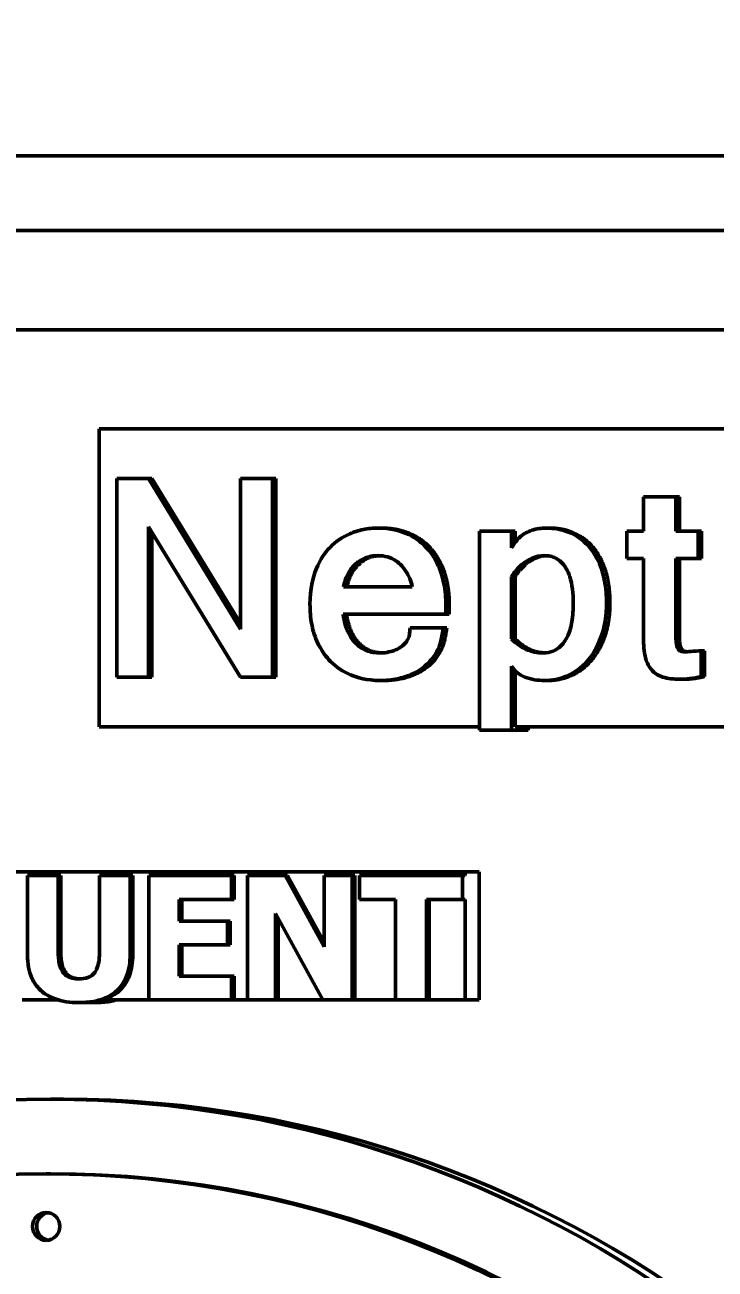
# Model space of a CAD drawing. Header units: inches. Extents: x 15 to 402, y 6 to 258.
# Drawn here: x 302.091 to 303.828, y 110.813 to 113.946 of the extents above; entities that cross this region are included whole.
import ezdxf

# ---------------------------------------------------------------- set-up
doc = ezdxf.new("R2010")
doc.units = ezdxf.units.IN
doc.header["$LTSCALE"] = 12
doc.header["$MEASUREMENT"] = 0
doc.layers.add('Dimension (ANSI)', color=7, linetype='Continuous', lineweight=25)
doc.layers.add('Visible (ANSI)', color=7, linetype='Continuous', lineweight=50)
doc.styles.add('MEMCOR Medium', font='arial.ttf')
doc.dimstyles.new('Default (ANSI)', dxfattribs={"dimscale": 12, "dimtxt": 0.15, "dimasz": 0.098425, "dimexe": 0.125, "dimexo": 0.0625, "dimgap": 0.031496, "dimtad": 0, "dimtih": 1, "dimtoh": 1, "dimdec": 4, "dimrnd": 1e-08, "dimzin": 3, "dimdsep": 46, "dimlunit": 5, "dimtxsty": 'MEMCOR Medium', "dimcen": 0.09, "dimdle": 0.393701, "dimclrd": 256, "dimclre": 256, "dimclrt": 256, "dimadec": 0, "dimazin": 1, "dimtfac": 0.8, "dimtofl": 0, "dimtmove": 0, "dimatfit": 3, "dimfxl": 1, "dimfrac": 1, "dimtolj": 1, "dimtzin": 4, "dimlwd": -1, "dimlwe": -1, "dimarcsym": 0})

# ---------------------------------------------------------------- blocks, each defined once
blk = doc.blocks.new('*D18')
at = {"layer": 'Defpoints', "color": 0, "transparency": 16777216}
for p in [(307.6433, 129.8716), (248.7481, 46.3368), (295.8006, 46.3368)]:
    blk.add_point(p, dxfattribs=at)
at = {"layer": 'Dimension (ANSI)', "transparency": 16777216}
for p, q in [((306.8933, 129.8716), (247.2481, 129.8716)), ((248.7481, 128.6905), (248.7481, 102.7928)), ((248.7481, 47.5179), (248.7481, 90.4701)), ((295.0506, 46.3368), (247.2481, 46.3368))]:
    blk.add_line(p, q, dxfattribs=at)
for points in [[(248.5512, 128.6905), (248.9449, 128.6905), (248.7481, 129.8716)], [(248.5512, 47.5179), (248.9449, 47.5179), (248.7481, 46.3368)]]:
    blk.add_solid(points, dxfattribs=at)
at = {"layer": 'Dimension (ANSI)', "transparency": 16777216, "char_height": 1.8, "attachment_point": 5, "style": 'MEMCOR Medium'}
for s, insert in [('\\A1; \\fArial|b0|i0;83{\\H0.8x;\\S9#16;} in', (248.7481, 98.4958)), ('\\A1;[2121.8 mm]{\\P\\fArial|b0|i0;SHIPPING HEIGHT\\P\\fArial|b0|i0;REF.}', (248.7481, 92.3345))]:
    blk.add_mtext(s, dxfattribs=dict(at, insert=insert))

msp = doc.modelspace()

# ---------------------------------------------------------------- linework, layer by layer
at = {"layer": 'Visible (ANSI)'}
for p, q in [((311.78542, 113.61576), (299.17988, 113.61576)), ((298.76994, 113.42826), (312.06484, 113.42826)), ((299.60087, 113.17823), (311.23391, 113.17823)), ((302.27831, 112.92823), (308.55646, 112.92823)), ((302.27831, 112.17823), (302.27831, 112.92823)), ((302.32246, 112.80323), (302.32246, 112.30323)), ((302.4022, 112.80323), (302.32246, 112.80323)), ((302.41088, 112.80323), (302.4022, 112.80323)), ((302.63395, 112.42418), (302.4022, 112.80323)), ((302.41088, 112.80323), (302.63395, 112.43838)), ((302.71419, 112.80323), (302.63395, 112.80323)), ((302.63395, 112.80323), (302.63395, 112.42418)), ((302.72287, 112.80323), (302.71419, 112.80323)), ((302.71419, 112.30323), (302.71419, 112.80323)), ((302.72287, 112.80323), (302.72287, 112.30323)), ((303.72976, 112.75718), (303.64802, 112.75718)), ((303.64802, 112.75718), (303.64802, 112.67064)), ((303.72976, 112.67064), (303.72976, 112.75718)), ((303.73844, 112.75718), (303.72976, 112.75718)), ((303.73844, 112.75718), (303.73844, 112.67064)), ((302.4022, 112.68177), (302.63395, 112.30323)), ((302.4022, 112.30323), (302.4022, 112.68177)), ((302.9883, 112.67873), (302.97962, 112.67873)), ((303.41221, 112.67873), (303.40353, 112.67873)), ((302.41088, 112.66759), (302.41088, 112.30323)), ((303.31631, 112.67064), (303.23508, 112.67064)), ((303.23508, 112.67064), (303.23508, 112.16963)), ((303.31631, 112.62863), (303.31631, 112.67064)), ((303.32499, 112.67064), (303.31631, 112.67064)), ((303.32499, 112.67064), (303.32499, 112.64269)), ((303.64802, 112.67064), (303.60616, 112.67064)), ((303.60616, 112.67064), (303.60616, 112.60181)), ((303.78558, 112.67064), (303.72976, 112.67064)), ((303.78558, 112.60181), (303.78558, 112.67064)), ((303.79426, 112.67064), (303.78558, 112.67064)), ((303.79426, 112.67064), (303.79426, 112.60181)), ((303.60616, 112.60181), (303.64802, 112.60181)), ((303.64802, 112.60181), (303.64802, 112.41456)), ((303.72976, 112.41203), (303.72976, 112.60181)), ((303.72976, 112.60181), (303.78558, 112.60181)), ((303.73844, 112.60181), (303.73844, 112.41203)), ((303.79426, 112.60181), (303.78558, 112.60181)), ((303.31631, 112.39989), (303.31631, 112.55728)), ((303.32499, 112.55728), (303.31631, 112.55728)), ((303.32499, 112.55728), (303.32499, 112.39989)), ((303.06584, 112.53096), (302.8934, 112.53096)), ((303.15056, 112.46163), (303.15056, 112.48643)), ((303.15925, 112.48643), (303.15925, 112.46163)), ((302.8924, 112.46163), (303.15056, 112.46163)), ((303.15925, 112.46163), (303.15056, 112.46163)), ((303.14408, 112.42772), (303.06085, 112.42772)), ((303.15277, 112.42772), (303.14408, 112.42772)), ((303.32499, 112.39989), (303.31631, 112.39989)), ((303.79305, 112.30475), (303.79305, 112.37003)), ((303.80174, 112.37003), (303.79305, 112.37003)), ((303.80174, 112.37003), (303.80174, 112.30475)), ((303.31631, 112.16963), (303.31631, 112.33106)), ((302.32246, 112.30323), (302.4022, 112.30323)), ((302.41088, 112.30323), (302.4022, 112.30323)), ((302.63395, 112.30323), (302.71419, 112.30323)), ((302.72287, 112.30323), (302.71419, 112.30323)), ((303.32499, 112.32008), (303.32499, 112.17823)), ((303.74791, 112.29817), (303.73923, 112.29817)), ((303.80174, 112.30475), (303.79305, 112.30475)), ((302.99428, 112.29513), (302.9856, 112.29513)), ((303.40822, 112.29513), (303.39954, 112.29513)), ((303.23508, 112.17823), (302.27831, 112.17823)), ((308.55646, 112.17823), (303.32499, 112.17823)), ((303.35755, 112.17823), (303.35755, 112.16963)), ((303.23508, 112.16963), (303.31631, 112.16963)), ((303.35755, 112.16963), (303.31631, 112.16963)), ((301.10672, 111.81323), (303.19944, 111.81323)), ((302.17511, 111.80373), (302.09767, 111.80373)), ((302.09767, 111.80373), (302.09767, 111.60386)), ((302.18162, 111.80373), (302.17511, 111.80373)), ((302.17511, 111.60842), (302.17511, 111.80373)), ((302.18162, 111.60842), (302.18162, 111.80373)), ((302.35596, 111.80373), (302.27852, 111.80373)), ((302.27852, 111.80373), (302.27852, 111.60842)), ((302.36247, 111.80373), (302.35596, 111.80373)), ((302.35596, 111.60411), (302.35596, 111.80373)), ((302.36247, 111.60411), (302.36247, 111.80373)), ((302.61113, 111.80373), (302.40281, 111.80373)), ((302.40281, 111.80373), (302.40281, 111.49073)), ((302.61765, 111.80373), (302.61113, 111.80373)), ((302.61113, 111.74412), (302.61113, 111.80373)), ((302.61765, 111.74412), (302.61765, 111.80373)), ((302.74591, 111.80373), (302.65099, 111.80373)), ((302.65099, 111.80373), (302.65099, 111.49073)), ((302.75242, 111.80373), (302.74591, 111.80373)), ((302.84433, 111.6244), (302.74591, 111.80373)), ((302.84433, 111.63627), (302.75242, 111.80373)), ((302.91502, 111.80373), (302.84433, 111.80373)), ((302.84433, 111.80373), (302.84433, 111.6244)), ((302.92153, 111.80373), (302.91502, 111.80373)), ((302.91502, 111.49073), (302.91502, 111.80373)), ((302.92153, 111.49073), (302.92153, 111.80373)), ((303.19292, 111.80373), (302.93314, 111.80373)), ((302.93314, 111.80373), (302.93314, 111.74412)), ((303.19944, 111.80373), (303.19292, 111.80373)), ((303.19292, 111.74412), (303.19292, 111.80373)), ((303.19944, 111.81323), (303.19944, 111.80373)), ((303.23416, 111.81323), (303.19944, 111.81323)), ((303.23416, 111.81323), (303.23416, 111.49073)), ((302.47974, 111.68908), (302.47974, 111.74412)), ((302.47974, 111.74412), (302.61113, 111.74412)), ((302.48625, 111.68908), (302.48625, 111.74412)), ((302.61765, 111.74412), (302.61113, 111.74412)), ((302.93314, 111.74412), (303.02431, 111.74412)), ((303.02431, 111.74412), (303.02431, 111.49073)), ((303.10175, 111.74412), (303.19292, 111.74412)), ((303.10175, 111.49073), (303.10175, 111.74412)), ((303.10826, 111.49073), (303.10826, 111.74412)), ((303.19944, 111.74412), (303.19292, 111.74412)), ((303.19944, 111.74412), (303.19944, 111.49073)), ((302.72168, 111.49073), (302.72168, 111.70886)), ((302.72168, 111.70886), (302.84058, 111.49073)), ((302.60089, 111.68908), (302.47974, 111.68908)), ((302.6074, 111.68908), (302.60089, 111.68908)), ((302.60089, 111.62947), (302.60089, 111.68908)), ((302.6074, 111.62947), (302.6074, 111.68908)), ((302.72819, 111.49073), (302.72819, 111.69692)), ((302.47974, 111.62947), (302.60089, 111.62947)), ((302.47974, 111.55034), (302.47974, 111.62947)), ((302.48625, 111.55034), (302.48625, 111.62947)), ((302.6074, 111.62947), (302.60089, 111.62947)), ((302.61113, 111.55034), (302.47974, 111.55034)), ((302.61765, 111.55034), (302.61113, 111.55034)), ((302.61113, 111.49073), (302.61113, 111.55034)), ((302.61765, 111.49073), (302.61765, 111.55034)), ((302.17514, 111.49073), (302.08432, 111.49073)), ((302.26806, 111.48413), (302.22682, 111.48413)), ((302.40281, 111.49073), (302.2856, 111.49073)), ((302.40281, 111.49073), (302.61113, 111.49073)), ((302.61765, 111.49073), (302.61113, 111.49073)), ((302.65099, 111.49073), (302.61765, 111.49073)), ((302.65099, 111.49073), (302.72168, 111.49073)), ((302.72819, 111.49073), (302.72168, 111.49073)), ((302.84058, 111.49073), (302.72819, 111.49073)), ((302.84058, 111.49073), (302.91502, 111.49073)), ((302.92153, 111.49073), (302.91502, 111.49073)), ((303.02431, 111.49073), (302.92153, 111.49073)), ((303.02431, 111.49073), (303.10175, 111.49073)), ((303.10826, 111.49073), (303.10175, 111.49073)), ((303.19944, 111.49073), (303.10826, 111.49073)), ((303.20161, 111.49073), (303.19944, 111.49073)), ((303.23416, 111.49073), (303.20161, 111.49073)), ((302.18781, 111.24073), (302.15525, 111.24073)), ((302.15525, 111.05323), (302.14439, 111.05323))]:
    msp.add_line(p, q, dxfattribs=at)
for centre, major_axis, start_param, end_param in [((302.15525, 108.42823), (0, 2.8125), 3.6175293, 8.9488413), ((302.18781, 108.42823), (0, 2.8125), 3.6175293, 6.2831853), ((302.14439, 108.42823), (0, -2.625), 0.0726393, 6.1648421), ((302.15525, 108.42823), (0, 2.625), 3.2100232, 6.2831853), ((302.15525, 110.92063), (0, 0.035), 0.1580925, 2.9835001)]:
    msp.add_ellipse(centre, major_axis=major_axis, ratio=0.9848078, start_param=start_param, end_param=end_param, dxfattribs=at)
msp.add_ellipse((302.14439, 110.92063), major_axis=(0, -0.035), ratio=0.9848078, dxfattribs=at)
for points, degree, knots in [([(302.97962, 112.67873), (302.9673, 112.67873), (302.95505, 112.67762), (302.92985, 112.67255), (302.91875, 112.66875), (302.89038, 112.65635), (302.87363, 112.64504), (302.84762, 112.61837), (302.83451, 112.60112), (302.81563, 112.5539), (302.80867, 112.52557), (302.80867, 112.48693)], 3, [-1.4919316, -1.4919316, -1.4919316, -1.4919316, -1.2903014, -1.2903014, -1.0712515, -1.0712515, -0.6411915, -0.6411915, -0.2943902, -0.2943902, 0, 0, 0, 0]), ([(303.15056, 112.48643), (303.15056, 112.5039), (303.14915, 112.52143), (303.14185, 112.55898), (303.13618, 112.57387), (303.12205, 112.60562), (303.1102, 112.62131), (303.08499, 112.64695), (303.06877, 112.6577), (303.03454, 112.67199), (303.01156, 112.67873), (302.97962, 112.67873)], 3, [-0.95374288, -0.95374288, -0.95374288, -0.95374288, -0.86423892, -0.86423892, -0.75775194, -0.75775194, -0.52950742, -0.52950742, -0.24718032, -0.24718032, 0, 0, 0, 0]), ([(303.40353, 112.67873), (303.39123, 112.67873), (303.37888, 112.67722), (303.35678, 112.66993), (303.34729, 112.66477), (303.32942, 112.64963), (303.32205, 112.63972), (303.31631, 112.62863)], 3, [-0.27518447, -0.27518447, -0.27518447, -0.27518447, -0.18002451, -0.18002451, -0.0953991, -0.0953991, 0, 0, 0, 0]), ([(303.55504, 112.48997), (303.55504, 112.50905), (303.55346, 112.52815), (303.5472, 112.56019), (303.54277, 112.57798), (303.52642, 112.61271), (303.51626, 112.62766), (303.48843, 112.65468), (303.47304, 112.66295), (303.4431, 112.6755), (303.4235, 112.67873), (303.40353, 112.67873)], 3, [-0.55895589, -0.55895589, -0.55895589, -0.55895589, -0.42730196, -0.42730196, -0.33362764, -0.33362764, -0.25055777, -0.25055777, -0.15451105, -0.15451105, 0, 0, 0, 0]), ([(302.8934, 112.53096), (302.89521, 112.54153), (302.89833, 112.55175), (302.90773, 112.57042), (302.91367, 112.57853), (302.92888, 112.59341), (302.93743, 112.59911), (302.95721, 112.60746), (302.96826, 112.6094), (302.97962, 112.6094)], 3, [-0.31166749, -0.31166749, -0.31166749, -0.31166749, -0.23705054, -0.23705054, -0.16576507, -0.16576507, -0.0878526, -0.0878526, 0, 0, 0, 0]), ([(302.98396, 112.60931), (302.95383, 112.60796), (302.90806, 112.56588), (302.90208, 112.53096)], 2, [0.0665251, 0.0665251, 0.0665251, 1, 2, 2, 2]), ([(302.97962, 112.6094), (302.9877, 112.6094), (302.99571, 112.60842), (303.01092, 112.60405), (303.01787, 112.60084), (303.03633, 112.58855), (303.04463, 112.57816), (303.05763, 112.55884), (303.06288, 112.54534), (303.06584, 112.53096)], 3, [-0.25145744, -0.25145744, -0.25145744, -0.25145744, -0.21404187, -0.21404187, -0.17828382, -0.17828382, -0.11189925, -0.11189925, 0, 0, 0, 0]), ([(303.31631, 112.55728), (303.32362, 112.5676), (303.33197, 112.57752), (303.3495, 112.593), (303.35845, 112.59905), (303.37801, 112.60732), (303.38807, 112.6094), (303.39855, 112.6094)], 3, [-0.26084909, -0.26084909, -0.26084909, -0.26084909, -0.1639148, -0.1639148, -0.08102913, -0.08102913, 0, 0, 0, 0]), ([(303.39855, 112.6094), (303.40363, 112.6094), (303.40869, 112.6089), (303.41835, 112.6067), (303.42286, 112.60509), (303.43448, 112.59914), (303.44072, 112.59392), (303.4551, 112.57692), (303.4599, 112.56506), (303.46908, 112.53728), (303.47131, 112.5136), (303.47131, 112.48997)], 3, [-0.34391216, -0.34391216, -0.34391216, -0.34391216, -0.31786711, -0.31786711, -0.29318796, -0.29318796, -0.251195, -0.251195, -0.18010027, -0.18010027, 0, 0, 0, 0]), ([(302.80867, 112.48693), (302.80867, 112.47017), (302.80996, 112.45328), (302.81516, 112.42594), (302.81887, 112.41082), (302.83719, 112.36907), (302.8504, 112.35312), (302.87494, 112.32824), (302.89184, 112.31705), (302.92715, 112.30237), (302.95132, 112.29513), (302.9856, 112.29513)], 3, [-1.1520732, -1.1520732, -1.1520732, -1.1520732, -0.9328917, -0.9328917, -0.7880369, -0.7880369, -0.5752915, -0.5752915, -0.2652163, -0.2652163, 0, 0, 0, 0]), ([(303.47131, 112.48997), (303.47131, 112.47445), (303.47041, 112.45823), (303.46579, 112.43078), (303.46256, 112.41834), (303.4518, 112.39509), (303.44536, 112.38745), (303.4344, 112.37672), (303.428, 112.37229), (303.41288, 112.36592), (303.40458, 112.36446), (303.39605, 112.36446)], 3, [-0.30290761, -0.30290761, -0.30290761, -0.30290761, -0.23644812, -0.23644812, -0.18377195, -0.18377195, -0.1266776, -0.1266776, -0.06597425, -0.06597425, 0, 0, 0, 0]), ([(303.39954, 112.29513), (303.41842, 112.29513), (303.43667, 112.29853), (303.4673, 112.31144), (303.48453, 112.32103), (303.51256, 112.3497), (303.52648, 112.36744), (303.55139, 112.42888), (303.55504, 112.46192), (303.55504, 112.48997)], 3, [-1.0037119, -1.0037119, -1.0037119, -1.0037119, -0.6558258, -0.6558258, -0.3924925, -0.3924925, -0.2137644, -0.2137644, 0, 0, 0, 0]), ([(302.9856, 112.36446), (302.97376, 112.36446), (302.96203, 112.36622), (302.94377, 112.37343), (302.93418, 112.37836), (302.91863, 112.39355), (302.91055, 112.40283), (302.90039, 112.42673), (302.89395, 112.44331), (302.8924, 112.46163)], 3, [-1.9615665, -1.9615665, -1.9615665, -1.9615665, -1.0582577, -1.0582577, -0.4670175, -0.4670175, -0.1401197, -0.1401197, 0, 0, 0, 0]), ([(302.90108, 112.46163), (302.90258, 112.44392), (302.91853, 112.40293), (302.94344, 112.37712), (302.97301, 112.3652), (302.98979, 112.36455)], 2, [0, 0, 0, 1, 2, 3, 3.8832565, 3.8832565, 3.8832565]), ([(302.9856, 112.29513), (303.0001, 112.29513), (303.01452, 112.29647), (303.03988, 112.30172), (303.05358, 112.30553), (303.07891, 112.3174), (303.09363, 112.32579), (303.11824, 112.35114), (303.12473, 112.36195), (303.13645, 112.38344), (303.14152, 112.40456), (303.14408, 112.42772)], 3, [-0.51058672, -0.51058672, -0.51058672, -0.51058672, -0.39585732, -0.39585732, -0.30581684, -0.30581684, -0.23379286, -0.23379286, -0.17764071, -0.17764071, 0, 0, 0, 0]), ([(303.06085, 112.42772), (303.06037, 112.41688), (303.05892, 112.40746), (303.05566, 112.39959), (303.05323, 112.39382), (303.0404, 112.38085), (303.03257, 112.37574), (303.0149, 112.36827), (303.00174, 112.36446), (302.9856, 112.36446)], 3, [-1.3567512, -1.3567512, -1.3567512, -1.3567512, -0.3873837, -0.3873837, -0.2508201, -0.2508201, -0.1248926, -0.1248926, 0, 0, 0, 0]), ([(303.39605, 112.36446), (303.38859, 112.36446), (303.38119, 112.36517), (303.36675, 112.36815), (303.35985, 112.37036), (303.33917, 112.37955), (303.32697, 112.38875), (303.31631, 112.39989)], 3, [-0.23235467, -0.23235467, -0.23235467, -0.23235467, -0.17463394, -0.17463394, -0.11837707, -0.11837707, 0, 0, 0, 0]), ([(303.64802, 112.41456), (303.64802, 112.39772), (303.64848, 112.3808), (303.6521, 112.35385), (303.65496, 112.34398), (303.66486, 112.32531), (303.67048, 112.31961), (303.67921, 112.31199), (303.68624, 112.30723), (303.7093, 112.29958), (303.72429, 112.29817), (303.73923, 112.29817)], 3, [-0.45637652, -0.45637652, -0.45637652, -0.45637652, -0.34795416, -0.34795416, -0.28133028, -0.28133028, -0.21146767, -0.21146767, -0.11555685, -0.11555685, 0, 0, 0, 0]), ([(303.75268, 112.3675), (303.74915, 112.3675), (303.74553, 112.36752), (303.74074, 112.36895), (303.73949, 112.36966), (303.73735, 112.37142), (303.73632, 112.37252), (303.73417, 112.37573), (303.73307, 112.37875), (303.73095, 112.38739), (303.72976, 112.39514), (303.72976, 112.41203)], 3, [-0.46029222, -0.46029222, -0.46029222, -0.46029222, -0.32463762, -0.32463762, -0.26853254, -0.26853254, -0.21873732, -0.21873732, -0.12874165, -0.12874165, 0, 0, 0, 0]), ([(303.73844, 112.41203), (303.73844, 112.39432), (303.74193, 112.37661), (303.74741, 112.36952), (303.75354, 112.36775), (303.75819, 112.36756)], 2, [0, 0, 0, 1, 2, 3, 3.757933, 3.757933, 3.757933]), ([(303.79305, 112.37003), (303.78919, 112.36974), (303.77295, 112.3685), (303.76547, 112.36787), (303.76123, 112.3675), (303.75268, 112.3675)], 3, [-0.29682219, -0.29682219, -0.29682219, -0.29682219, -0.06611673, -0.06611673, 0, 0, 0, 0]), ([(303.31631, 112.33106), (303.32017, 112.32501), (303.32485, 112.3197), (303.33606, 112.31042), (303.34241, 112.30672), (303.36483, 112.29725), (303.38265, 112.29513), (303.39954, 112.29513)], 3, [-0.24235731, -0.24235731, -0.24235731, -0.24235731, -0.1875229, -0.1875229, -0.13070815, -0.13070815, 0, 0, 0, 0]), ([(303.73923, 112.29817), (303.74788, 112.29817), (303.75655, 112.29876), (303.77451, 112.30096), (303.78385, 112.30265), (303.79305, 112.30475)], 3, [-0.13991373, -0.13991373, -0.13991373, -0.13991373, -0.07297611, -0.07297611, 0, 0, 0, 0]), ([(302.22682, 111.54374), (302.22165, 111.54374), (302.21639, 111.54416), (302.20696, 111.54621), (302.20271, 111.54766), (302.19462, 111.55209), (302.191, 111.55504), (302.18527, 111.56209), (302.18207, 111.56716), (302.17614, 111.5855), (302.17511, 111.59743), (302.17511, 111.60842)], 3, [-0.35781975, -0.35781975, -0.35781975, -0.35781975, -0.28180287, -0.28180287, -0.21609433, -0.21609433, -0.14668132, -0.14668132, -0.08378729, -0.08378729, 0, 0, 0, 0]), ([(302.23006, 111.5438), (302.22596, 111.54395), (302.22184, 111.54439), (302.21348, 111.54621), (302.20922, 111.54766), (302.20113, 111.55209), (302.19751, 111.55504), (302.19178, 111.56209), (302.18858, 111.56716), (302.18265, 111.5855), (302.18162, 111.59743), (302.18162, 111.60842)], 3, [-0.34184425, -0.34184425, -0.34184425, -0.34184425, -0.28180287, -0.28180287, -0.21609433, -0.21609433, -0.14668132, -0.14668132, -0.08378729, -0.08378729, 0, 0, 0, 0]), ([(302.27852, 111.60842), (302.27852, 111.60085), (302.27806, 111.59298), (302.27572, 111.5795), (302.27407, 111.5734), (302.26906, 111.56273), (302.26618, 111.55883), (302.25913, 111.55207), (302.25468, 111.54939), (302.24253, 111.5447), (302.23455, 111.54374), (302.22682, 111.54374)], 3, [-0.21736344, -0.21736344, -0.21736344, -0.21736344, -0.17163752, -0.17163752, -0.13475897, -0.13475897, -0.10039019, -0.10039019, -0.05983154, -0.05983154, 0, 0, 0, 0]), ([(302.09767, 111.60386), (302.09767, 111.59335), (302.09847, 111.58275), (302.10217, 111.56322), (302.10484, 111.55421), (302.11377, 111.53442), (302.12069, 111.52448), (302.13617, 111.50976), (302.14708, 111.50099), (302.1843, 111.48671), (302.20592, 111.48413), (302.22682, 111.48413)], 3, [-0.82187798, -0.82187798, -0.82187798, -0.82187798, -0.6544335, -0.6544335, -0.50490958, -0.50490958, -0.30747841, -0.30747841, -0.16166829, -0.16166829, 0, 0, 0, 0]), ([(302.22682, 111.48413), (302.2393, 111.48413), (302.25198, 111.48502), (302.27494, 111.48922), (302.28548, 111.49222), (302.30965, 111.50305), (302.31947, 111.51098), (302.33558, 111.52784), (302.34235, 111.53881), (302.35359, 111.56785), (302.35596, 111.58611), (302.35596, 111.60411)], 3, [-0.43360447, -0.43360447, -0.43360447, -0.43360447, -0.37067396, -0.37067396, -0.3160228, -0.3160228, -0.237534, -0.237534, -0.13714171, -0.13714171, 0, 0, 0, 0]), ([(302.2856, 111.49073), (302.29116, 111.49234), (302.29662, 111.4943), (302.31616, 111.50305), (302.32598, 111.51098), (302.34209, 111.52784), (302.34886, 111.53881), (302.3601, 111.56785), (302.36247, 111.58611), (302.36247, 111.60411)], 3, [-0.34514763, -0.34514763, -0.34514763, -0.34514763, -0.3160228, -0.3160228, -0.237534, -0.237534, -0.13714171, -0.13714171, 0, 0, 0, 0]), ([(302.32033, 111.49073), (302.31545, 111.48932), (302.31049, 111.48818), (302.29322, 111.48502), (302.28054, 111.48413), (302.26806, 111.48413)], 3, [0.345147629, 0.345147629, 0.345147629, 0.345147629, 0.370673963, 0.370673963, 0.433604472, 0.433604472, 0.433604472, 0.433604472])]:
    msp.add_open_spline(points, degree=degree, knots=knots, dxfattribs=at)
for points in [[(302.9883, 112.67873), (303.02667, 112.67873), (303.09047, 112.65242), (303.13532, 112.60181), (303.15925, 112.53046), (303.15925, 112.48643)], [(303.41221, 112.67873), (303.4481, 112.67873), (303.50541, 112.6509), (303.54428, 112.6008), (303.56372, 112.53096), (303.56372, 112.48997)], [(303.40285, 112.60928), (303.36009, 112.60687), (303.32499, 112.55728)], [(303.56372, 112.48997), (303.56372, 112.44645), (303.5403, 112.37459), (303.49893, 112.32347), (303.44162, 112.29513), (303.40822, 112.29513)], [(303.15277, 112.42772), (303.14828, 112.38724), (303.12087, 112.34118), (303.07901, 112.31082), (303.02468, 112.29513), (302.99428, 112.29513)], [(303.32499, 112.39989), (303.35708, 112.36635), (303.39989, 112.36456)], [(303.80174, 112.30475), (303.77283, 112.29817), (303.74791, 112.29817)]]:
    msp.add_open_spline(points, degree=2, dxfattribs=at)

# ---------------------------------------------------------------- dimensions: what is measured, and where the dimension line sits
at = {"layer": 'Dimension (ANSI)'}
dim = msp.add_linear_dim(base=(248.7481, 46.33676), p1=(307.64327, 129.87156), p2=(295.80056, 46.33676), angle=90, text=' \\fArial|b0|i0;<> in\\X[2121.8 mm]{\\P\\fArial|b0|i0;SHIPPING HEIGHT\\P\\fArial|b0|i0;REF.}', dimstyle='Default (ANSI)', override={"dimgap": 0.031496, "dimdec": 4, "dimpost": '', "dimtol": 0, "dimlim": 0, "dimtp": 0, "dimtm": 0, "dimtdec": 2, "dimatfit": 1}, dxfattribs=at)
dim.commit()
dim.dimension.update_dxf_attribs({"geometry": '*D18', "text_midpoint": (248.7481, 96.63145), "dimtype": 160})

doc.saveas('drawing.dxf')
